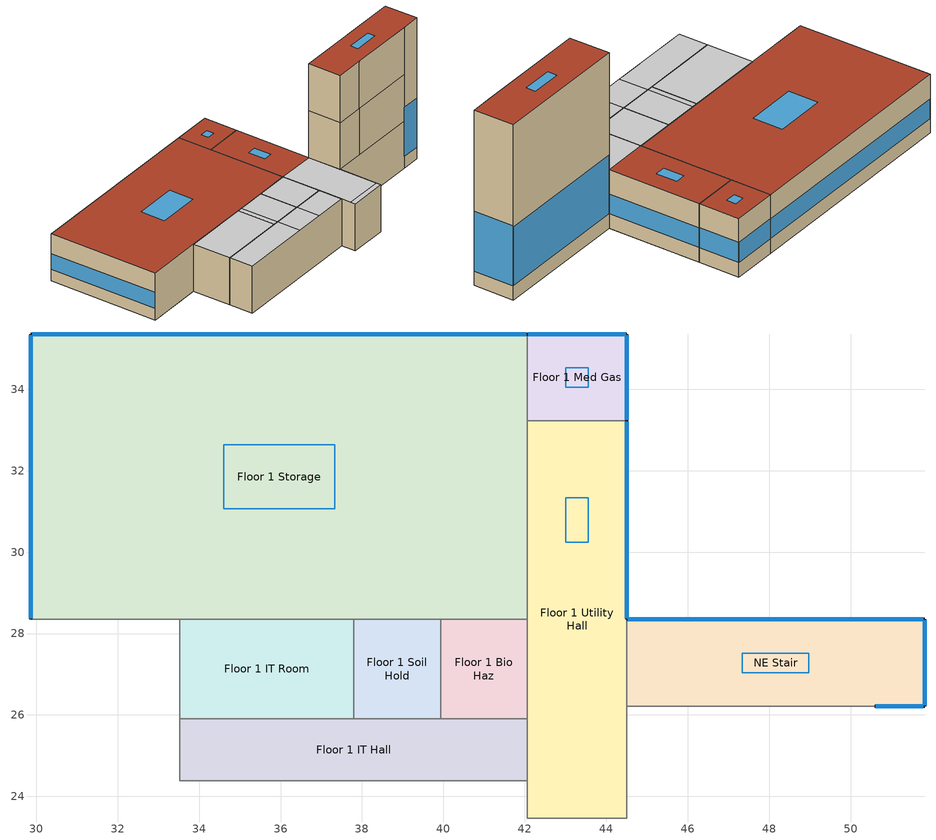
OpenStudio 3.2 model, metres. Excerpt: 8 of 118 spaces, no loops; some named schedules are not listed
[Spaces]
Floor 1 IT Hall
 floor foundation (BTAP-Grnd-Floor-Mass:U-0.757_std): 42.06,25.91 42.06,24.38 33.53,24.38 33.53,25.91 z0
 wall to Floor 1 Utility Hall: 42.06,24.38 42.06,25.91 z0:3.05
 wall to Floor 1 IT Room: 37.8,25.91 33.53,25.91 z0:3.05
 wall to Floor 1 Operating Room 3: 33.53,24.38 42.06,24.38 z0:3.05
 wall to Floor 1 Soil Hold: 39.93,25.91 37.8,25.91 z0:3.05
 wall to Floor 1 Lounge: 33.53,25.91 33.53,24.38 z0:3.05
 wall to Floor 1 Bio Haz: 42.06,25.91 39.93,25.91 z0:3.05
 ceiling to Floor 2 Exam Hall 4: 39.93,24.38 39.93,25.91 38.1,25.91 38.1,24.38 z3.05
 ceiling to Floor 2 Exam 6: 42.06,24.38 42.06,25.91 39.93,25.91 39.93,24.38 z3.05
 ceiling to Floor 2 Exam 7: 38.1,24.38 38.1,25.91 33.53,25.91 33.53,24.38 z3.05
NE Stair
 floor foundation (BTAP-Grnd-Floor-Mass:U-0.757_std): 51.82,28.35 51.82,26.21 44.5,26.21 44.5,28.35 z0
 wall outside: 50.6,26.21 51.82,26.21 51.82,28.35 44.5,28.35 z0:9.14
 wall to Floor 1 Utility Room: 44.5,26.21 50.6,26.21 z0:3.05
 wall to Floor 2 Exam 6: 44.5,28.35 44.5,26.21 z3.05:6.1
 wall to Floor 3 Mechanical: 46.33,26.21 50.6,26.21 z6.1:9.14
 wall to Floor 3 Mechanical Hall: 44.5,26.21 46.33,26.21 z6.1:9.14
 wall to Floor 3 Lounge: 44.5,28.35 44.5,26.21 z6.1:9.14
 wall to Floor 2 Office Hall: 44.5,26.21 46.33,26.21 z3.05:6.1
 wall to Floor 2 Exam 5: 46.33,26.21 50.6,26.21 z3.05:6.1
 wall to Floor 1 Utility Hall: 44.5,28.35 44.5,26.21 z0:3.05
 window (BTAP-Ext-FixedWindow:U=0.220 SHGC=0.600): 51.79,28.35 44.53,28.35 z0.76:3.83; 51.82,26.24 51.82,28.32 z0.76:3.88; 50.62,26.21 51.79,26.21 z0.76:3.94
 roof outside: 51.82,26.21 51.82,28.35 44.5,28.35 44.5,26.21 z9.14
 skylight (BTAP-Ext-Skylights:U=0.220 SHGC=0.600): 48.98,27.04 48.98,27.52 47.34,27.52 47.34,27.04 z9.14
Floor 1 Storage
 floor foundation (BTAP-Grnd-Floor-Mass:U-0.757_std): 42.06,35.36 42.06,28.35 29.87,28.35 29.87,35.36 z0
 wall outside: 42.06,35.36 29.87,35.36 29.87,28.35 z0:3.05
 wall to Floor 1 Soil Hold: 37.8,28.35 39.93,28.35 z0:3.05
 wall to Floor 1 Lounge: 29.87,28.35 33.53,28.35 z0:3.05
 wall to Floor 1 Med Gas: 42.06,33.22 42.06,35.36 z0:3.05
 wall to Floor 1 Bio Haz: 39.93,28.35 42.06,28.35 z0:3.05
 wall to Floor 1 IT Room: 33.53,28.35 37.8,28.35 z0:3.05
 wall to Floor 1 Utility Hall: 42.06,28.35 42.06,33.22 z0:3.05
 window (BTAP-Ext-FixedWindow:U=0.220 SHGC=0.600): 42.04,35.36 29.9,35.36 / 29.87,35.33 29.87,28.37 z0.76:1.78
 roof outside: 42.06,28.35 42.06,35.36 29.87,35.36 29.87,28.35 z3.05
 skylight (BTAP-Ext-Skylights:U=0.220 SHGC=0.600): 37.33,31.07 37.33,32.64 34.6,32.64 34.6,31.07 z3.05
Floor 1 Soil Hold
 floor foundation (BTAP-Grnd-Floor-Mass:U-0.757_std): 39.93,28.35 39.93,25.91 37.8,25.91 37.8,28.35 z0
 wall to Floor 1 IT Room: 37.8,28.35 37.8,25.91 z0:3.05
 wall to Floor 1 Bio Haz: 39.93,25.91 39.93,28.35 z0:3.05
 ceiling to Floor 2 Exam Hall 4: 39.93,25.91 39.93,28.35 38.1,28.35 38.1,25.91 z3.05
 ceiling to Floor 2 Exam 7: 38.1,25.91 38.1,28.35 37.8,28.35 37.8,25.91 z3.05
Floor 1 Bio Haz
 floor foundation (BTAP-Grnd-Floor-Mass:U-0.757_std): 42.06,28.35 42.06,25.91 39.93,25.91 39.93,28.35 z0
 wall to Floor 1 Utility Hall: 42.06,25.91 42.06,28.35 z0:3.05
 ceiling to Floor 2 Exam 6: 42.06,25.91 42.06,28.35 39.93,28.35 39.93,25.91 z3.05
Floor 1 Med Gas
 floor foundation (BTAP-Grnd-Floor-Mass:U-0.757_std): 44.5,35.36 44.5,33.22 42.06,33.22 42.06,35.36 z0
 wall outside: 44.5,33.22 44.5,35.36 42.06,35.36 z0:3.05
 wall to Floor 1 Utility Hall: 42.06,33.22 44.5,33.22 z0:3.05
 window (BTAP-Ext-FixedWindow:U=0.220 SHGC=0.600): 44.5,33.25 44.5,35.33 / 44.48,35.36 42.09,35.36 z0.76:1.8
 roof outside: 44.5,33.22 44.5,35.36 42.06,35.36 42.06,33.22 z3.05
 skylight (BTAP-Ext-Skylights:U=0.220 SHGC=0.600): 43.55,34.05 43.55,34.53 43.01,34.53 43.01,34.05 z3.05
Floor 1 Utility Hall
 floor foundation (BTAP-Grnd-Floor-Mass:U-0.757_std): 44.5,33.22 44.5,23.47 42.06,23.47 42.06,33.22 z0
 wall outside: 44.5,28.35 44.5,33.22 z0:3.05
 wall to Floor 1 Operating Room 3: 42.06,24.38 42.06,23.47 z0:3.05
 wall to Floor 1 Sterile Hall: 42.06,23.47 44.5,23.47 z0:3.05
 wall to Floor 1 Utility Room: 44.5,23.47 44.5,26.21 z0:3.05
 window (BTAP-Ext-FixedWindow:U=0.220 SHGC=0.600): 44.5,28.37 44.5,33.2 z0.76:1.79
 ceiling to Floor 2 Storage 2: 44.5,23.47 44.5,23.77 42.06,23.77 42.06,23.47 z3.05
 ceiling to Floor 2 Exam 6: 44.5,23.77 44.5,28.35 42.06,28.35 42.06,23.77 z3.05
 roof outside: 44.5,28.35 44.5,33.22 42.06,33.22 42.06,28.35 z3.05
 skylight (BTAP-Ext-Skylights:U=0.220 SHGC=0.600): 43.55,30.24 43.55,31.33 43.01,31.33 43.01,30.24 z3.05
Floor 1 IT Room
 floor foundation (BTAP-Grnd-Floor-Mass:U-0.757_std): 37.8,28.35 37.8,25.91 33.53,25.91 33.53,28.35 z0
 wall to Floor 1 Lounge: 33.53,28.35 33.53,25.91 z0:3.05
 ceiling to Floor 2 Exam 7: 37.8,25.91 37.8,28.35 33.53,28.35 33.53,25.91 z3.05
[Site]
Calgary Intl AP_AB_CAN: Latitude {deg}=51.114; Longitude {deg}=-114.02; Time Zone {hr}=-7; Elevation {m}=1084.1; Terrain=City
[Building]
Outpatient: North Axis {deg}=0; Default Construction Set=BTAP-Mass at hdd = 5000.0; Standards Number of Stories=3; Standards Number of Above Ground Stories=3; Standards Template=NECB2011; Standards Building Type=Outpatient
[Site:WaterMainsTemperature]
Calculation Method=Correlation; Annual Average Outdoor Air Temperature {C}=5; Maximum Difference In Monthly Average Outdoor Air Temperatures {deltaC}=23.3
[Site:GroundTemperature:BuildingSurface]
19.527, 19.502, 19.536, 19.598, 20.002, 21.64, 22.225, 22.375, 21.449, 20.121, 19.802, 19.633
[SizingPeriod:DesignDay] Barometric Pressure {Pa}=88961; Sky Clearness=0; Rain Indicator=0; Snow Indicator=0; Day of Month=21; Daylight Saving Time Indicator=0; Humidity Indicating Type=Wetbulb; Dry-Bulb Temperature Range Modifier Type=DefaultMultipliers
Name | Maximum Dry-Bulb Temperature {C} | Daily Dry-Bulb Temperature Range {deltaC} | Humidity Indicating Conditions at Maximum Dry-Bulb | Wind Speed {m/s} | Wind Direction {deg} | Month | Day Type | Solar Model Indicator | ASHRAE Taub | ASHRAE Taud
Calgary Intl AP Ann Clg .4% Condns DB=>MWB | 28.5 | 12.1 | 16.1 | 4.5 | 160 | 7 | SummerDesignDay | ASHRAETau | 0.339 | 2.421
Calgary Intl AP Ann Htg 99.6% Condns DB | -28.5 | 0 | -28.5 | 2.9 | 200 | 1 | WinterDesignDay | ASHRAEClearSky
[Material:NoMass] Roughness=Smooth; Thermal Absorptance=0.9; Solar Absorptance=0.7
Name | Thermal Resistance {m2-K/W} | Visible Absorptance
Typical Carpet Pad; Typical Carpet Pad 1 | 0.21648 | 0.8
Typical Insulation 1 | 5.91238 | 0.7
Typical Insulation 2 | 4.49096 | 0.7
Typical Insulation 3 | 6.17282 | 0.7
Typical Carpet Pad 2 | 1.25503 | 0.8
Typical Carpet Pad 3; Typical Carpet Pad 4 | 3.45515 | 0.8
Typical Insulation 4 | 0.454528 | 0.7
Typical Insulation 5 | 0.454545 | 0.7
[Material]
Name | Roughness | Thickness {m} | Conductivity {W/m-K} | Density {kg/m3} | Specific Heat {J/kg-K} | Thermal Absorptance | Solar Absorptance | Visible Absorptance
G05 25mm wood | MediumSmooth | 0.0254 | 0.15 | 608 | 1630 | 0.9 | 0.5 | 0.5
100mm Normalweight concrete floor 1 | MediumSmooth | 0.1016 | 2.31 | 2322 | 832
G01 13mm gypsum board 1 | Smooth | 0.0127 | 0.16 | 800 | 1090 | 0.9 | 0.7 | 0.5
4 in. Normalweight Concrete Floor 1 | MediumRough | 0.1016 | 2.31 | 2322 | 832 | 0.9 | 0.7 | 0.7
1IN Stucco 1 | Smooth | 0.0253 | 0.6918 | 1858 | 837 | 0.9 | 0.7 | 0.92
8IN CONCRETE HW RefBldg 1 | Rough | 0.2032 | 1.311 | 2240 | 836.8 | 0.9 | 0.7 | 0.7
1/2IN Gypsum 1 | Smooth | 0.0127 | 0.16 | 784.9 | 830 | 0.9 | 0.4 | 0.4
Metal Roof Surface 1; F08 Metal surface 1 | Smooth | 0.0008 | 45.28 | 7824 | 500 | 0.9 | 0.7 | 0.7
6 in. Normalweight Concrete Floor 1; 6 in. Normalweight Concrete Floor 2; 6 in. Normalweight Concrete Floor 3 | MediumRough | 0.1524 | 2.31 | 2322 | 832 | 0.9 | 0.7 | 0.7
Expanded Polystyrene | MediumSmooth | 0.0363959 | 0.029 | 29 | 1210
[Construction]
BTAP-Int-Partition; BTAP-Int-Door: G05 25mm wood
BTAP-Int-Floor: 100mm Normalweight concrete floor 1, Typical Carpet Pad
BTAP-Int-Wall: G01 13mm gypsum board 1, G01 13mm gypsum board 1
BTAP-Int-Ceiling: Typical Carpet Pad, 100mm Normalweight concrete floor 1
BTAP-Int-Window: SimpleGlazing
BTAP-Ext-Floor-Mass:U-0.162: Typical Insulation 1, 4 in. Normalweight Concrete Floor 1, Typical Carpet Pad 1
BTAP-Ext-Wall-Mass:U-0.21: 1IN Stucco 1, 8IN CONCRETE HW RefBldg 1, Typical Insulation 2, 1/2IN Gypsum 1
BTAP-Ext-Roof-Metal:U-0.162: Metal Roof Surface 1, Typical Insulation 3
BTAP-Grnd-Floor-Mass:U-0.757: 6 in. Normalweight Concrete Floor 1, Typical Carpet Pad 2
BTAP-Grnd-Wall-Mass:U-0.284: 6 in. Normalweight Concrete Floor 2, Typical Carpet Pad 3
BTAP-Grnd-Roof-Mass:U-0.284: 6 in. Normalweight Concrete Floor 3, Typical Carpet Pad 4
BTAP-Ext-FixedWindow:U=0.220 SHGC=0.600; BTAP-Ext-GlassDoors:U=0.220 SHGC=0.600; BTAP-Ext-Skylights:U=0.220 SHGC=0.600; BTAP-Ext-DaylightDomes:U=0.220 SHGC=0.600; BTAP-Ext-DaylightDiffuser:U=0.220 SHGC=0.600: SimpleGlazing:U=0.220 SHGC=0.600
BTAP-Ext-Door:U-2.2: F08 Metal surface 1, Typical Insulation 4
BTAP-Ext-OverHeadDoor:U-2.2: Typical Insulation 5
BTAP-Grnd-Floor-Mass:U-0.757_std: 6 in. Normalweight Concrete Floor 1, Expanded Polystyrene
[DefaultConstructionSet]
BTAP-Mass at hdd = 5000.0: Default Exterior Surface Constructions=BTAP-Mass at hdd = 5000.0; Default Interior Surface Constructions=Default Surface Constructions 2; Default Ground Contact Surface Constructions=BTAP-Mass at hdd = 5000.0 1; Default Exterior SubSurface Constructions=BTAP-Mass at hdd = 5000.0; Default Interior SubSurface Constructions=Default Sub Surface Constructions 2; Interior Partition Construction=BTAP-Int-Partition
[DefaultSurfaceConstructions]
Name | Floor Construction | Wall Construction | Roof Ceiling Construction
Default Surface Constructions 2 | BTAP-Int-Floor | BTAP-Int-Wall | BTAP-Int-Ceiling
BTAP-Mass at hdd = 5000.0 | BTAP-Ext-Floor-Mass:U-0.162 | BTAP-Ext-Wall-Mass:U-0.21 | BTAP-Ext-Roof-Metal:U-0.162
BTAP-Mass at hdd = 5000.0 1 | BTAP-Grnd-Floor-Mass:U-0.757 | BTAP-Grnd-Wall-Mass:U-0.284 | BTAP-Grnd-Roof-Mass:U-0.284
[DefaultSubSurfaceConstructions]
Name | Fixed Window Construction | Operable Window Construction | Door Construction | Glass Door Construction | Overhead Door Construction | Skylight Construction | Tubular Daylight Dome Construction | Tubular Daylight Diffuser Construction
Default Sub Surface Constructions 2 | BTAP-Int-Window | BTAP-Int-Window | BTAP-Int-Door
BTAP-Mass at hdd = 5000.0 | BTAP-Ext-FixedWindow:U=0.220 SHGC=0.600 | BTAP-Ext-FixedWindow:U=0.220 SHGC=0.600 | BTAP-Ext-Door:U-2.2 | BTAP-Ext-GlassDoors:U=0.220 SHGC=0.600 | BTAP-Ext-OverHeadDoor:U-2.2 | BTAP-Ext-Skylights:U=0.220 SHGC=0.600 | BTAP-Ext-DaylightDomes:U=0.220 SHGC=0.600 | BTAP-Ext-DaylightDiffuser:U=0.220 SHGC=0.600
[WindowMaterial:SimpleGlazingSystem] U-Factor {W/m2-K}=2.2; Solar Heat Gain Coefficient=0.6; Visible Transmittance=0.21
SimpleGlazing; SimpleGlazing:U=0.220 SHGC=0.600
[Space] Building Story=Building Story 1; Part of Total Floor Area=Yes
Name | Space Type | Thermal Zone
Floor 1 IT Hall | Space Function Hospital corr. >= 2.4m-sch-C | WILD_ST=Hospital corr. >= 2.4m-sch-H_FL=Building Story 1_SCH=C 3
NE Stair | Space Function Stairway-sch-C | WILD_ST=Stairway-sch-H_FL=Building Story 1_SCH=C 1
Floor 1 Storage | Space Function Storage area - occsens | ALL_ST=Storage area - occsens_FL=Building Story 1_SCH=E 2
Floor 1 Soil Hold | Space Function Hospital - laundry/washing | ALL_ST=Hospital - laundry/washing_FL=Building Story 1_SCH=C 1
Floor 1 Bio Haz | Space Function Storage area - occsens | ALL_ST=Storage area - occsens_FL=Building Story 1_SCH=E 1
Floor 1 Utility Hall | Space Function Hospital corr. >= 2.4m-sch-C | WILD_ST=Hospital corr. >= 2.4m-sch-H_FL=Building Story 1_SCH=C 1
Floor 1 IT Room | Space Function Office - enclosed - occsens | ALL_ST=Office - enclosed - occsens_FL=Building Story 1_SCH=A
Floor 1 Med Gas | Space Function Storage area - occsens | ALL_ST=Storage area - occsens_FL=Building Story 1_SCH=E
[BuildingStory]
Building Story 1: Nominal Z Coordinate {m}=0
[SpaceType] Standards Building Type=Space Function
Name | Default Schedule Set | Design Specification Outdoor Air Object | Standards Space Type
Space Function Storage area - occsens | Space Function Storage area - occsens Schedule Set | Space Function Storage area - occsens Ventilation | Storage area - occsens
Space Function Hospital - laundry/washing | Space Function Hospital - laundry/washing Schedule Set | Space Function Hospital - laundry/washing Ventilation | Hospital - laundry/washing
Space Function Office - enclosed - occsens | Space Function Office - enclosed - occsens Schedule Set | Space Function Office - enclosed - occsens Ventilation | Office - enclosed - occsens
Space Function Hospital corr. >= 2.4m-sch-C | Space Function Hospital corr. >= 2.4m-sch-C Schedule Set | Space Function Hospital corr. >= 2.4m-sch-C Ventilation | Hospital corr. >= 2.4m-sch-C
Space Function Stairway-sch-C | Space Function Stairway-sch-C Schedule Set | Space Function Stairway-sch-C Ventilation | Stairway-sch-C
[People:Definition] Number of People Calculation Method=People/Area; Fraction Radiant=0.3
Name | People per Space Floor Area {person/m2}
Space Function Hospital - laundry/washing People Definition; Space Function Office - enclosed - occsens People Definition | 0.0500522
Space Function Storage area - occsens People Definition; Space Function Hospital corr. >= 2.4m-sch-C People Definition | 0.0100104
Space Function Stairway-sch-C People Definition | 0.0049514
[People] Work Efficiency Schedule=Work Efficiency Schedule; Clothing Insulation Schedule=Clothing Schedule; Air Velocity Schedule=Air Velocity Schedule; Multiplier=1
Name | People Definition | Space or SpaceType
Space Function Hospital - laundry/washing People | Space Function Hospital - laundry/washing People Definition | Space Function Hospital - laundry/washing
Space Function Office - enclosed - occsens People | Space Function Office - enclosed - occsens People Definition | Space Function Office - enclosed - occsens
Space Function Storage area - occsens People | Space Function Storage area - occsens People Definition | Space Function Storage area - occsens
Space Function Hospital corr. >= 2.4m-sch-C People | Space Function Hospital corr. >= 2.4m-sch-C People Definition | Space Function Hospital corr. >= 2.4m-sch-C
Space Function Stairway-sch-C People | Space Function Stairway-sch-C People Definition | Space Function Stairway-sch-C
[Lights:Definition] Design Level Calculation Method=Watts/Area; Fraction Radiant=0.5; Fraction Visible=0.2
Name | Watts per Space Floor Area {W/m2}
Space Function Hospital - laundry/washing Lights Definition | 7.99993
Space Function Office - enclosed - occsens Lights Definition | 10.7099
Space Function Storage area - occsens Lights Definition | 6.11995
Space Function Hospital corr. >= 2.4m-sch-C Lights Definition | 9.59992
Space Function Stairway-sch-C Lights Definition | 7.39994
[Lights] Fraction Replaceable=1
Name | Lights Definition | Space or SpaceType
Space Function Hospital - laundry/washing Lights | Space Function Hospital - laundry/washing Lights Definition | Space Function Hospital - laundry/washing
Space Function Office - enclosed - occsens Lights | Space Function Office - enclosed - occsens Lights Definition | Space Function Office - enclosed - occsens
Space Function Storage area - occsens Lights | Space Function Storage area - occsens Lights Definition | Space Function Storage area - occsens
Space Function Hospital corr. >= 2.4m-sch-C Lights | Space Function Hospital corr. >= 2.4m-sch-C Lights Definition | Space Function Hospital corr. >= 2.4m-sch-C
Space Function Stairway-sch-C Lights | Space Function Stairway-sch-C Lights Definition | Space Function Stairway-sch-C
[ElectricEquipment:Definition] Design Level Calculation Method=Watts/Area; Fraction Radiant=0.5
Name | Watts per Space Floor Area {W/m2}
Space Function Hospital - laundry/washing Elec Equip Definition | 19.9998
Space Function Office - enclosed - occsens Elec Equip Definition | 7.49994
Space Function Storage area - occsens Elec Equip Definition | 0.999992
[ElectricEquipment]
Name | Electric Equipment Definition | Space or SpaceType
Space Function Hospital - laundry/washing Elec Equip | Space Function Hospital - laundry/washing Elec Equip Definition | Space Function Hospital - laundry/washing
Space Function Office - enclosed - occsens Elec Equip | Space Function Office - enclosed - occsens Elec Equip Definition | Space Function Office - enclosed - occsens
Space Function Storage area - occsens Elec Equip | Space Function Storage area - occsens Elec Equip Definition | Space Function Storage area - occsens
[DesignSpecification:OutdoorAir] Outdoor Air Method=Sum
Name | Outdoor Air Flow per Person {m3/s-person} | Outdoor Air Flow per Floor Area {m3/s-m2}
Space Function Hospital - laundry/washing Ventilation | 0.0253735
Space Function Office - enclosed - occsens Ventilation | 0.0142092
Space Function Storage area - occsens Ventilation |  | 0.000762
Space Function Hospital corr. >= 2.4m-sch-C Ventilation |  | 0.000508
Space Function Stairway-sch-C Ventilation |  | 0.000254
[DefaultScheduleSet] People Activity Level Schedule=NECB-Activity; Infiltration Schedule=Always On
Name | Number of People Schedule | Lighting Schedule | Electric Equipment Schedule
Space Function Hospital - laundry/washing Schedule Set; Space Function Hospital corr. >= 2.4m-sch-C Schedule Set; Space Function Stairway-sch-C Schedule Set | NECB-C-Occupancy | NECB-C-Lighting | NECB-C-Electric-Equipment
Space Function Office - enclosed - occsens Schedule Set | NECB-A-Occupancy | NECB-A-Lighting | NECB-A-Electric-Equipment
Space Function Storage area - occsens Schedule Set | NECB-E-Occupancy | NECB-E-Lighting | NECB-E-Electric-Equipment
[ThermostatSetpoint:DualSetpoint]
Name | Heating Setpoint Temperature Schedule | Cooling Setpoint Temperature Schedule
Space Function Storage area - occsens Thermostat 35; Space Function Storage area - occsens Thermostat 36; Space Function Storage area - occsens Thermostat 42 | NECB-E-Thermostat Setpoint-Heating | NECB-E-Thermostat Setpoint-Cooling
Space Function Office - enclosed - occsens Thermostat 17 | NECB-A-Thermostat Setpoint-Heating | NECB-A-Thermostat Setpoint-Cooling
Space Function Hospital - laundry/washing Thermostat 12; Space Function Hospital corr. >= 2.4m-sch-C Thermostat 5; Space Function Hospital corr. >= 2.4m-sch-C Thermostat 9; Space Function Stairway-sch-C Thermostat 2 | NECB-C-Thermostat Setpoint-Heating | NECB-C-Thermostat Setpoint-Cooling
[SpaceInfiltration:DesignFlowRate] Design Flow Rate Calculation Method=Flow/ExteriorArea
Name | Space or SpaceType | Schedule | Flow per Exterior Surface Area {m3/s-m2} | Constant Term Coefficient | Temperature Term Coefficient | Velocity Term Coefficient | Velocity Squared Term Coefficient
Floor 1 Med Gas Infiltration | Floor 1 Med Gas | Always On Discrete | 0.00025 | 0 | 0 | 0.224 | 0
Floor 1 Storage Infiltration | Floor 1 Storage | Always On Discrete | 0.00025 | 0 | 0 | 0.224 | 0
Floor 1 Utility Hall Infiltration | Floor 1 Utility Hall | Always On Discrete | 0.00025 | 0 | 0 | 0.224 | 0
NE Stair Infiltration | NE Stair | Always On Discrete | 0.00025 | 0 | 0 | 0.224 | 0
Space Function Hospital corr. >= 2.4m-sch-C Infiltration | Space Function Hospital corr. >= 2.4m-sch-C |  | 0.000250063
Space Function Stairway-sch-C Infiltration | Space Function Stairway-sch-C |  | 0.000250063
[ThermalZone] Use Ideal Air Loads=No
Name | Thermostat
ALL_ST=Storage area - occsens_FL=Building Story 1_SCH=E | Space Function Storage area - occsens Thermostat 35
ALL_ST=Office - enclosed - occsens_FL=Building Story 1_SCH=A | Space Function Office - enclosed - occsens Thermostat 17
ALL_ST=Storage area - occsens_FL=Building Story 1_SCH=E 1 | Space Function Storage area - occsens Thermostat 36
ALL_ST=Hospital - laundry/washing_FL=Building Story 1_SCH=C 1 | Space Function Hospital - laundry/washing Thermostat 12
ALL_ST=Storage area - occsens_FL=Building Story 1_SCH=E 2 | Space Function Storage area - occsens Thermostat 42
WILD_ST=Hospital corr. >= 2.4m-sch-H_FL=Building Story 1_SCH=C 1 | Space Function Hospital corr. >= 2.4m-sch-C Thermostat 5
WILD_ST=Hospital corr. >= 2.4m-sch-H_FL=Building Story 1_SCH=C 3 | Space Function Hospital corr. >= 2.4m-sch-C Thermostat 9
WILD_ST=Stairway-sch-H_FL=Building Story 1_SCH=C 1 | Space Function Stairway-sch-C Thermostat 2
[Foundation:Kiva] Wall Height Above Grade {m}=0; Wall Depth Below Slab {m}=0
Bldg Kiva Foundation; Floor 1 Clean Work Slab Kiva Foundation; Floor 1 Soil Slab Kiva Foundation; Floor 1 Soil Work Slab Kiva Foundation; Floor 1 Nurse Station Slab Kiva Foundation; Floor 1 Humid Slab Kiva Foundation; Floor 1 Nurse Storage Slab Kiva Foundation
[SurfaceProperty:ExposedFoundationPerimeter] Exposed Perimeter Calculation Method=TotalExposedPerimeter
Name | Total Exposed Perimeter {m}
Floor 1 Soil Hold Slab; Floor 1 IT Room Slab; Floor 1 Bio Haz Slab; Floor 1 IT Hall Slab | 0
Floor 1 Med Gas Slab | 4.572
Floor 1 Storage Slab | 19.2024
Floor 1 Utility Hall Slab | 4.8768
NE Stair Slab | 10.668
[Foundation:Kiva:Settings]

[Schedule:Ruleset]
Clothing Schedule: Default Day Schedule=Clothing Schedule Default Winter Clothes
Air Velocity Schedule: Default Day Schedule=Air Velocity Schedule Default
Work Efficiency Schedule: Default Day Schedule=Work Efficiency Schedule Default
NECB-C-Occupancy: Default Day Schedule=NECB-C-Occupancy Default
NECB-Activity: Default Day Schedule=NECB-Activity Default; Summer Design Day Schedule=NECB-Activity Summer Design Day; Winter Design Day Schedule=NECB-Activity Winter Design Day
NECB-C-Lighting: Default Day Schedule=NECB-C-Lighting Default
NECB-C-Electric-Equipment: Default Day Schedule=NECB-C-Electric-Equipment Default
Always On: Default Day Schedule=Always On Default
NECB-C-Thermostat Setpoint-Heating: Default Day Schedule=NECB-C-Thermostat Setpoint-Heating Default
NECB-C-Thermostat Setpoint-Cooling: Default Day Schedule=NECB-C-Thermostat Setpoint-Cooling Default
NECB-A-Occupancy: Default Day Schedule=NECB-A-Occupancy Default
NECB-A-Lighting: Default Day Schedule=NECB-A-Lighting Default
NECB-A-Electric-Equipment: Default Day Schedule=NECB-A-Electric-Equipment Default
NECB-A-Thermostat Setpoint-Heating: Default Day Schedule=NECB-A-Thermostat Setpoint-Heating Default
NECB-A-Thermostat Setpoint-Cooling: Default Day Schedule=NECB-A-Thermostat Setpoint-Cooling Default
NECB-E-Occupancy: Default Day Schedule=NECB-E-Occupancy Default
NECB-E-Lighting: Default Day Schedule=NECB-E-Lighting Default
NECB-E-Electric-Equipment: Default Day Schedule=NECB-E-Electric-Equipment Default
NECB-E-Thermostat Setpoint-Heating: Default Day Schedule=NECB-E-Thermostat Setpoint-Heating Default
NECB-E-Thermostat Setpoint-Cooling: Default Day Schedule=NECB-E-Thermostat Setpoint-Cooling Default
[Schedule:Day]
NECB-E-Thermostat Setpoint-Heating Default: 7, 0, 18, 8, 0, 20, 19, 0, 22, 24, 0, 18
[Schedule:Constant]
Always On Discrete: Value=1
